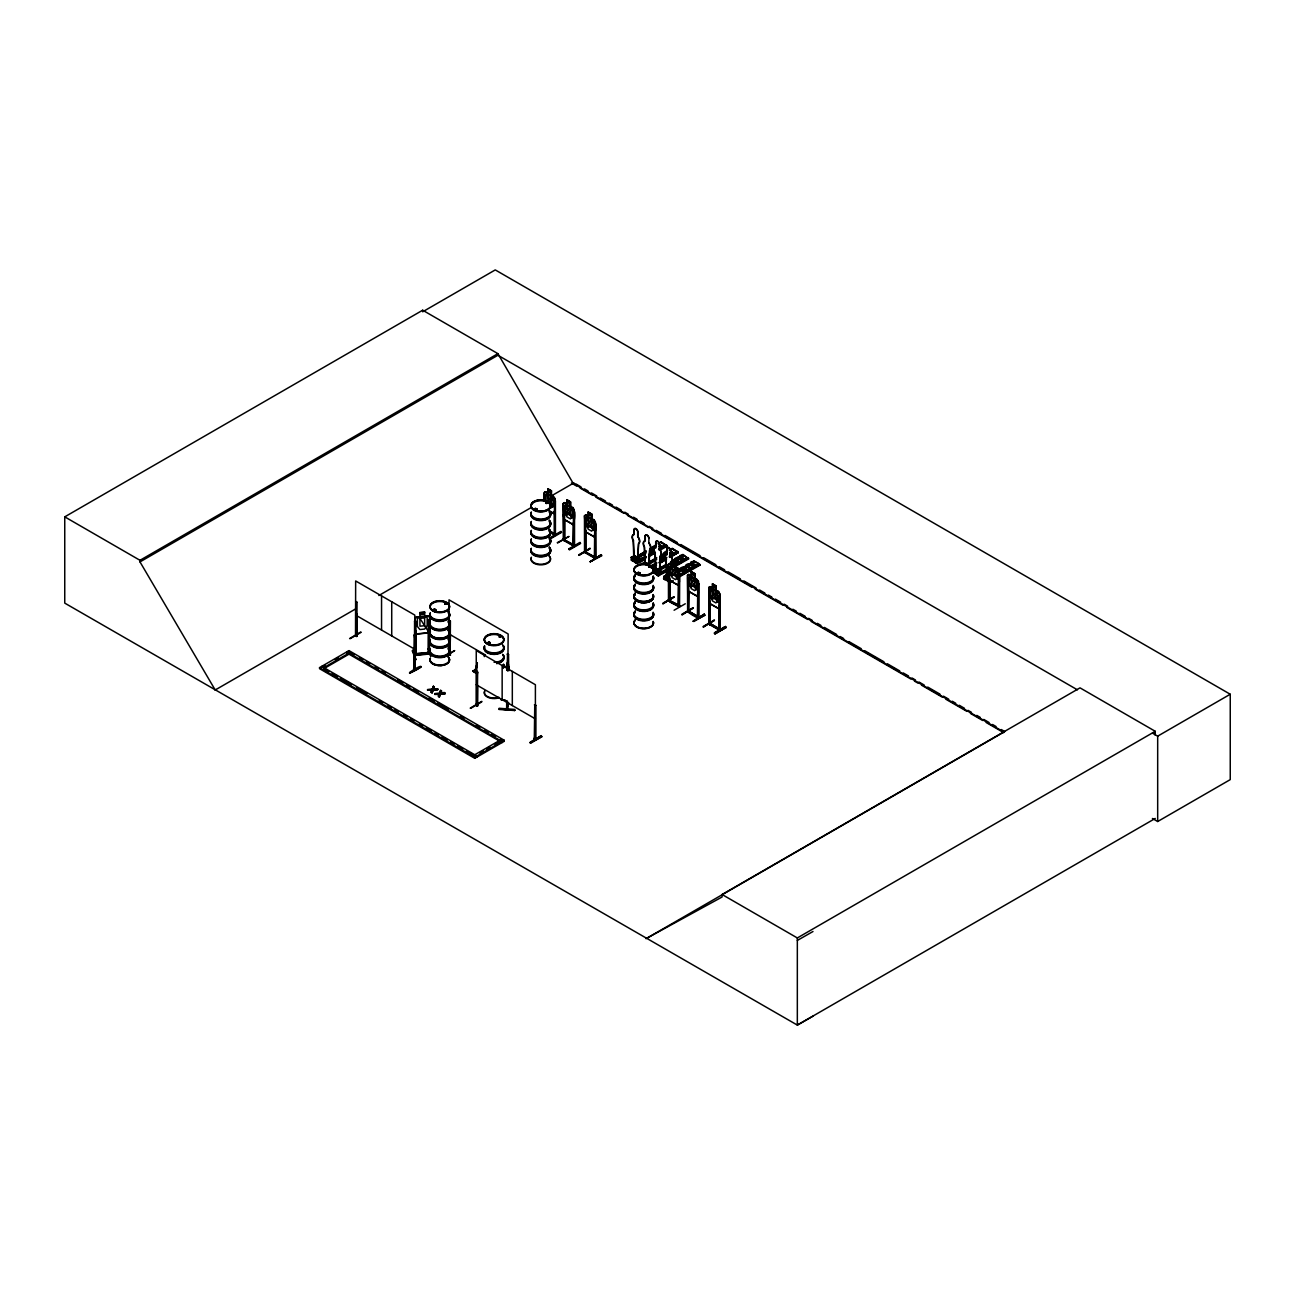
<?xml version="1.0" encoding="UTF-8"?>
<svg xmlns="http://www.w3.org/2000/svg" width="1295" height="1295" viewBox="0 0 1295 1295"><rect width="100%" height="100%" fill="white"/><g stroke="black" fill="none" stroke-linecap="round" stroke-linejoin="round"><path stroke-width="1.5" d="M634.906 557.659L633.724 557.206L637.674 559.796L638.435 543.77A5.229 3.011 60 0 0 637.674 536.616L637.674 532.018A2.606 1.505 60 0 0 635.829 528.813A2.606 1.505 60 0 0 633.983 529.882L633.983 534.479A5.229 3.011 60 0 0 633.206 540.76L633.789 557.918L634.679 556.737L635.117 557.595M637.674 559.796L638.678 543.641A5.229 3.011 60 0 0 637.901 536.486L637.901 531.873A2.606 1.505 60 0 0 636.055 528.684A2.606 1.505 60 0 0 634.21 529.736L633.983 529.882M648.763 566.19L649.523 550.181A5.229 3.011 60 0 0 648.763 543.026L648.989 538.283A2.606 1.505 60 0 0 647.144 535.078A2.606 1.505 60 0 0 645.298 536.146L645.072 540.889A5.229 3.011 60 0 0 644.295 547.154L645.072 564.053L647.532 565.478M648.989 566.061L649.766 550.051A5.229 3.011 60 0 0 648.989 542.88L648.763 543.026M656.112 570.723L655.561 569.573L659.398 572.325L660.159 556.316A5.229 3.011 60 0 0 659.398 549.161L659.398 544.547A2.606 1.505 60 0 0 657.536 541.342A2.606 1.505 60 0 0 655.691 542.411L655.691 547.024A5.229 3.011 60 0 0 654.93 553.289L655.14 570.188L656.63 570.205L657.083 568.958L657.115 569.929M655.691 542.411L655.917 542.281A2.606 1.505 60 0 1 657.779 541.213A2.606 1.505 60 0 1 659.624 544.418L659.624 549.031A5.229 3.011 60 0 1 660.385 556.186L659.398 572.325M514.601 710.631L514.714 709.417L499.142 708.284L499.044 709.466L514.601 710.502M514.682 710.097L499.125 709.012L514.714 710.129M507.834 670.535L508.158 633.967L449.025 599.828L449.025 654.849L450.142 655.351L450.417 620.92M634.21 557.044L634.275 558.161L633.32 557.271M634.21 558.096L633.465 557.805M634.388 558.177L634.145 557.206M647.031 563.341C644.861 563.875 648.698 562.03 645.525 564.345M644.586 563.649L647.047 563.487M655.497 569.638L655.691 570.885L656.047 569.751M656.16 570.69L655.416 569.768L655.966 570.723M656.84 568.861L656.905 569.929L657.488 569.12M667.054 577.198L667.152 575.935M666.698 574.721L666.018 559.699A5.229 3.011 60 0 1 666.779 553.418L666.779 548.821A2.606 1.505 60 0 1 668.625 547.753A2.606 1.505 60 0 1 670.486 550.958L670.486 555.555A5.229 3.011 60 0 1 671.247 562.71L671.474 562.58A5.229 3.011 60 0 0 670.713 555.425L670.713 550.812A2.606 1.505 60 0 0 668.867 547.623A2.606 1.505 60 0 0 667.006 548.675L667.006 553.289A5.229 3.011 60 0 0 666.245 559.569L666.536 576.922L666.795 575.919L667.993 576.34M477.871 672.753L476.447 672.607L477.24 665.161M634.599 558.048L635.149 557.53M635.91 557.222L635.068 556.348L635.635 557.384M645.622 564.523L644.861 564.037M667.022 577.036L666.229 576.243L667.411 576.987M666.617 576.21L667.718 576.599L667.378 575.789M357.048 613.668L357.161 636.266L355.656 635.894L356.789 636.492L357.048 602.045L355.656 601.706L356.675 602.272M414.06 669.126L415.193 669.774L415.193 635.618L414.173 635.052L413.801 669.547C416.44 670.826 412.328 666.585 415.128 668.43M449.996 654.121L449.397 653.247M449.851 654.007L449.996 655.367L450.417 634.469M476.252 704.237L477.386 704.868M477.758 705.888C475.54 701.097 478.956 707.912 476.139 705.403M535.369 739.688L535.402 684.731L476.252 650.576L476.252 705.516L477.24 706.131L477.645 671.684L476.641 671.101L476.641 705.257L477.645 705.824L477.645 685.233M534.382 737.842L535.903 738.215L534.657 737.519M534.657 738.749L535.79 739.396L535.79 705.257L534.77 704.674L534.301 739.105L535.515 739.688L535.515 738.441M555.425 533.815C552.188 533.605 556.478 535.92 555.15 534.139M555.425 535.094L555.425 500.955L554.422 500.372L554.6 534.56L549.129 531.468M573.41 544.596L564.393 539.837L573.021 544.823C576.485 545.567 571.063 542.832 574.252 546.409L574.138 509.696L570.496 506.199C571.241 496.956 569.023 506.782 572.196 508.708L572.196 516.559L570.383 518.874L566.983 516.899L565.154 512.496L565.154 504.645L566.983 504.305L566.983 499.821L570.496 501.991M574.527 546.134L574.527 511.978L573.523 511.395L573.135 545.907L574.527 546.134L563.552 539.788M585.356 552.9L584.806 550.812L586.036 551.524M585.923 551.46C585.923 554.988 583.64 549.08 585.308 551.686M595.004 557.821L595.506 558.695L595.392 521.966L591.75 518.469L591.88 514.196L588.238 512.092L591.88 514.196M594.664 556.866L585.648 552.107L595.166 557.384M668.463 599.617L669.434 601.463M669.855 599.925L668.835 599.261M669.855 601.042L669.855 579.075M678.386 605.364C684.246 607.242 670.227 603.907 668.835 600.508M673.368 561.884C685.33 570.108 667.33 553.175 672.17 565.041L670.357 565.381L670.357 573.232L672.17 577.635L675.569 579.593L677.382 577.295L677.382 569.444C674.064 568.311 676.476 556.073 675.569 567L679.211 570.496L679.454 607.145L678.224 606.562L678.709 584.191M679.713 605.623L678.208 605.202M694.913 573.685L691.158 571.645L694.913 573.685L694.913 577.878L698.555 581.471L698.539 618.184C697.309 618.33 683.015 609.816 689.069 611.013M688.956 610.949C689.361 615.012 686.026 608.294 688.681 611.24M698.75 617.796L698.814 583.737L697.811 583.171L697.422 617.666L698.539 618.184L697.309 616.226L698.248 616.825M710.21 623.219C707.119 621.616 711.813 624.643 710.324 624.53M710.21 624.433L710.21 602.369M720.004 628.82C716.977 627.347 720.991 632.51 718.676 628.561M718.741 629.904L719.065 595.441L720.069 596.008L720.004 630.066M476.366 668.091L477.369 662.862M476.447 672.607L475.346 672.073L477.256 663.218M507.672 664.06L507.284 665.824L507.656 662.668M506.944 668.819L507.122 669.823L507.786 667.071L507.769 671.004M505.066 700.287L501.278 699.446M509.194 666.536L509.194 670.551M506.685 701.404L506.653 709.53L508.061 702.408M506.685 709.433L508.061 703.298M508.595 702.44L506.539 708.09M507.219 701.437L507.203 709.579L508.595 703.331M507.316 709.385L507.462 708.77M433.064 610.107L434.116 609.217L433.275 610.544L435.589 610.544M433.679 609.54L434.116 610.592M435.492 610.269L435.67 610.722M435.654 609.686L434.052 610.22M444.93 604.134L446.079 603.972M445.529 603.195L445.658 603.389M445.237 603.956L445.949 603.454L444.978 603.972M445.949 604.215L445.529 603.033M488.409 642.644L488.879 642.142M490.19 642.66L488.134 642.53L488.636 643.631M500.113 636.946C498.041 635.651 500.857 637.901 499.579 636.072M534.074 509.34L535.596 508.385L537.069 509.113M534.689 508.773L535.596 510.02M536.502 509.502L535.871 508.611M535.353 508.401C531.776 509.388 537.409 511.59 536.956 508.984M546.781 503.124L546.199 502.347L546.101 503.447M546.118 502.411L546.765 503.496L546.539 502.428M546.539 503.334L546.992 502.476M638.079 573.798L637.48 572.681M638.305 572.358L637.739 573.588M639.617 572.892L638.014 573.701M649.005 566.854L649.847 566.401M649.362 566.255L650.09 567.34M507.931 661.486L506.831 670.405L508.255 663.623M507.122 669.823L507.769 667.087M645.282 563.422L647.759 565.348M645.768 563.147L645.703 564.264L645.428 563.39M656.047 569.67L655.756 570.561M656.403 569.282L655.901 570.383M667.492 575.676L666.585 576.388M474.844 671.279L477.224 662.959L475.346 672.073M666.067 576.324L666.698 575.951M637.901 559.65L634.048 557.562L635.91 556.963M635.796 557.303L635.149 556.397L635.877 556.834M645.8 564.07L644.78 563.633M645.298 536.146L645.298 540.76A5.229 3.011 60 0 0 644.538 547.024L645.056 563.633M656.144 570.48L656.792 568.894M666.779 576.097L666.65 576.89M667.896 575.595L668.657 576.275M568.521 510.052C568.78 507.268 575.207 506.96 569.59 511.833L572.001 518.194L568.861 512.302C567.356 518.049 563.179 513.435 568.084 510.942L565.802 504.823L568.683 510.149M589.743 522.419C590.471 518.874 596.218 519.878 590.844 524.103L593.256 530.481L590.115 524.572C588.61 530.319 584.433 525.705 589.338 523.212L587.056 517.093L589.678 522.387M692.89 581.584C692.42 579.302 699.834 578.039 693.877 583.592L696.289 589.97L693.149 584.061C691.643 589.808 687.483 585.194 692.372 582.701L690.106 576.583L692.938 581.552M553.71 513.306L554.924 509.939M550.375 511.525L553.791 513.484L555.037 509.874M567.097 500.032L567.097 504.224L564.507 502.589L563.228 503.496L564.345 519.586L572.892 524.524L574.138 520.898M572.892 524.524C575.142 519.538 575.466 511.962 572.973 507.478M594.049 536.599C595.538 531.517 597.189 523.925 594.114 519.829M588.351 512.302L588.351 516.511L585.761 514.86L584.482 515.766L585.599 531.856L594.146 536.794L595.392 533.168M673.092 565.251L669.693 563.325L668.414 564.231C668.787 572.519 666.844 574.462 669.531 580.322L678.078 585.243L679.325 581.633M678.078 585.243L679.454 581.73L679.211 570.496M697.098 596.088L698.313 592.721L698.313 581.52L697.098 579.415L688.73 574.591M691.4 571.791L691.4 576L688.794 574.349L687.515 575.255L688.632 591.346L697.179 596.283L698.426 592.819M709.789 624.773L708.818 624.239L708.77 587.525L710.097 586.797L718.515 591.507L719.81 593.741L719.81 605.024L718.434 608.553L709.887 603.616L708.883 598.711M719.81 605.024L718.563 608.472L709.887 603.616M667.33 576.421L668.269 575.255M424.809 616.323L428.062 615.886L429.843 617.181L429.875 628.561L428.014 632.786L416.342 633.886L414.821 629.985M414.675 630.131L416.245 634.161L428.143 632.947L429.875 628.561M432.109 692.922L433.242 689.442L437.969 689.539L433.242 690.154L432.109 692.922L431.219 692.404L433.42 686.204L434.311 687.418L433.404 689.555L437.969 689.539M434.699 693.699L439.329 693.667L438.422 695.852L439.313 697.082L441.498 690.866L440.608 690.348L439.491 693.796L434.699 693.699L439.491 693.084M439.313 697.082L441.498 690.866M431.219 692.404L433.42 686.204M439.491 693.796L440.608 690.348M433.242 690.154L434.311 686.706M438.422 696.564L439.329 693.667M557.238 542.686L568.796 536.535M557.708 542.929L568.829 536.486M578.995 554.681L590.148 548.254L579.059 555.377M578.962 555.199L590.051 548.805M662.91 603.664L673.999 597.27M682.028 614.17L693.197 607.743L682.109 614.866M681.996 614.688L693.1 608.294M714.354 620.564L703.282 626.909M703.282 626.44L714.452 620.03L703.363 627.136M350.152 638.678L361.143 632.284M454.529 650.624L448.151 654.817M470.198 708.138L481.789 701.34M470.749 708.3L481.74 701.906M415.776 659.819L412.895 650.203L415.776 659.106L414.934 659.9L412.83 650.737M415.646 659.705L412.716 650.851M355.526 635.829L355.656 580.953L414.805 615.093L414.772 670.065M413.704 669.483L413.688 668.107M448.912 654.655L450.417 655.027M450.53 655.14L449.64 653.247M477.79 704.593L476.139 704.156L477.272 704.804M534.285 738.976L535.013 737.583L534.301 739.105M564.669 520.347L564.782 540.501C561.82 541.213 563.73 537.263 564.604 539.092M584.417 552.285L595.392 558.614L595.004 556.575L594.955 557.854L584.919 552.123L584.919 532.051M594.389 558.177L594.777 523.682L595.781 524.248L595.894 558.469L595.781 557.109M687.451 611.774L688.406 612.389M697.422 617.666L697.309 616.226M428.014 652.858L414.335 653.91L415.808 654.169M429.73 653.57L414.594 655.076M428.014 652.502C431.704 650.624 426.897 656.29 428.014 652.502L415.679 653.716M434.311 609.378L434.343 610.204M435.395 610.398L435.395 609.411M435.946 610.172L435.055 610.592M445.059 603.243L444.784 604.037M446.273 604.037L445.82 603.146M536.519 508.886L534.932 509.307M536.956 509.404L535.839 509.874M546.943 503.027L546.296 503.124M488.069 642.401L488.069 643.388M499.481 636.832L500.291 636.234L500.42 637.14M637.318 572.762L638.16 574.154L639.908 572.957M638.305 573.41L637.739 572.617L639.487 572.892M638.273 573.475L640.005 573.086M639.358 573.588L638.16 572.455M639.908 573.377L639.018 573.798M649.847 566.627L649.054 566.562M551.281 507.834L553.094 505.536L553.094 497.685L551.281 495.24L551.281 491.032M414.691 618.88L416.262 617.1L419.742 616.841M416.375 617.327L414.853 618.897L414.853 630.082M415.857 630.94L416.019 655.027M534.932 508.53L535.321 509.793M536.519 509.502L535.596 509.89M433.841 609.524L433.841 610.398M435.347 610.398L434.116 609.654M489.542 643.065L487.665 643.372L488.636 642.158M500.501 636.865L499.077 637.027L500.064 636.395M650.236 566.741L656.662 562.823M545.454 491.728L544.24 492.586L544.369 499.983M563.341 503.609L564.555 502.768M584.595 515.896L585.809 515.038M687.629 575.368L688.843 574.527M708.77 587.525L710.048 586.619L712.655 588.27M475.103 670.47L476.026 669.823M631.102 557.4L634.566 555.895L631.102 557.4L632.446 560.962M661.745 543.188L662.538 543.69M645.622 556.704C628.933 561.706 635.651 567.469 645.412 558.76M636.201 563.082L646.237 557.352M659.446 544.855L663.607 547.251L658.054 543.609L661.097 541.86L666.731 545.762L659.705 549.695M672.251 548.983L669.143 550.019M672.186 548.254L677.738 551.897L672.186 548.708L673.708 550.067M677.317 552.139L678.191 552.641L669.823 557.465L678.175 552.657M679.778 556.154C695.836 564.879 671.927 555.005 682.53 555.199M672.17 562.418L683.598 555.83M667.346 569.233C651.385 576.518 655.885 577.667 667.718 569.703M686.868 557.659L688.082 558.388M666.747 570.82L657.941 575.66L658.362 573.135L661.405 571.386L661.405 573.604M687.953 558.274L682.821 554.389M663.574 578.946L663.898 576.34L667.378 574.834L663.898 576.34M693.472 561.496C683.242 561.69 706.908 571.144 690.866 562.548M694.557 562.127L695.431 562.613M669.013 582.022L669.887 582.507M699.478 564.426L699.883 565.187L699.478 564.426L679.017 576.243M355.931 634.307L357.193 636.217L355.656 635.845M349.601 638.532L360.674 632.041M415.193 635.618L413.801 635.278M449.397 620.354L450.029 621.147M413.688 669.353L414.06 667.88M409.608 673.173L409.608 672.461C423.384 662.651 426.039 666.035 409.608 673.173L421.231 667.006M448.232 654.299L454.61 650.608M476.641 671.101L477.272 671.895M507.154 669.628L507.543 653.91L508.547 654.493L508.66 670.519M508.547 654.493L507.154 654.137M535.79 705.257L534.398 704.901M541.844 736.709L541.213 735.641L530.205 742.796L541.844 736.677L530.821 743.12M541.294 735.754L530.222 742.1M530.205 742.796L541.294 736.224L530.351 742.796M813.001 1016.17L797.332 1025.09L64.75 603.114L64.75 516.851L422.672 310.217L497.911 353.648L573.151 483.343L1003.949 732.047L646.011 938.697M64.75 516.851L139.989 560.298L497.911 353.648M216.071 689.507L215.213 689.992L139.989 561.9L497.911 355.251L1077.424 689.83M547.882 492.99L547.882 488.798L551.524 490.902L551.395 495.159L555.166 498.672L555.037 510.036M544.564 494.69L545.567 495.257M551.524 490.902L547.769 488.862M215.213 689.992L356.093 608.65M378.852 595.522L531.144 507.591M550.391 496.471L573.993 482.857M555.425 500.955L554.033 500.598M563.228 503.496L563.276 540.209L574.138 546.344M563.179 538.898L564.393 540.727L564.669 506.296M553.791 513.484L550.359 511.363M563.228 514.762L564.345 519.586M574.527 511.978L573.135 511.622M319.541 667.621L348.986 650.624L504.224 740.254L504.224 741.323L474.779 758.32L319.541 668.689L319.541 667.621L474.779 757.251L504.224 740.254M325.045 665.5L321.694 667.443L321.694 666.375L476.932 756.005L476.932 757.073L466.475 751.035M335.097 659.705L338.448 657.763M502.072 742.569L502.072 741.501L346.833 651.854L346.833 652.923L348.986 650.624M584.482 515.766L584.531 552.479M549.808 537.765L560.945 531.419L561.512 532.407L550.424 538.833L549.873 537.878M584.919 517.984L585.923 518.567M549.808 538.477L560.994 532.018M595.781 524.248L594.389 523.892M585.599 531.856L594.146 536.794M573.523 523.455L573.199 545.875M568.894 548.789L580.014 542.411L580.597 543.463L569.509 549.857L568.974 548.902M633.983 534.479L634.21 529.736M601.317 554.762L590.148 561.771L601.851 555.701L601.236 554.665L590.261 561.722L601.301 554.713M590.229 561.641L601.349 555.312M633.206 540.76L633.449 540.63A5.229 3.011 60 0 1 634.21 534.349M648.989 538.283L648.763 538.412A2.606 1.505 60 0 0 646.917 535.207A2.606 1.505 60 0 0 645.072 536.276M635.57 556.462L635.359 557.465L635.505 556.3M652.971 546.992L656.015 544.79M634.437 556.882L635.716 556.931M639.681 561.059L639.261 558.598L636.201 560.346L636.201 562.127L631.523 559.424C637.172 549.29 634.372 569.298 634.712 557.53L633.028 556.559L633.028 560.298L634.987 561.107M637.318 556.041L646.092 550.974M650.657 548.335L656.096 545.195M637.804 556.073L646.14 551.249M651.142 548.368L654.493 546.441M634.712 558.42L631.491 560.411M638.047 556.494L646.383 551.67M638.16 556.559L644.861 552.69M645.493 552.56L637.108 557.595L645.558 552.835M650.074 549.922L655.448 546.992M650.559 549.954L653.894 548.028M655.691 547.024L655.917 542.281M637.464 558.08L645.8 553.256L637.561 558.145M636.201 560.346L639.681 558.841M635.117 562.451L645.574 556.413M648.908 554.487L653.91 551.605M660.579 547.753L663.914 545.826M648.844 554.713L653.959 551.88M658.977 548.999L663.979 546.101M637.528 561.933L646.011 557.174M649.2 555.199L654.347 552.35M658.524 549.744L666.65 545.049M649.556 555.377L654.995 552.22M659.56 549.598L666.666 545.486L667.103 546.231L660.304 550.035M636.347 563.196L646.351 557.417M649.685 555.474L655.043 552.512M648.617 556.785L655.432 552.981M654.93 553.289L655.157 553.159A5.229 3.011 60 0 1 655.917 546.895M666.828 554.988C657.504 552.496 676.767 547.17 660.466 555.668M648.406 562.451L656.743 557.627M648.892 562.467L655.561 558.614M660.563 555.733L665.581 552.835M647.468 563.859L655.95 559.084M660.822 556.154L664.286 554.276M647.808 564.037L656.581 558.954M661.162 556.332L666.601 553.175M648.293 564.053L656.646 559.246M661.648 556.348L667.006 553.289M648.552 564.474L655.351 560.67M663.558 555.814L667.038 553.92M664.999 557.999L659.56 561.156L665.047 558.291M669.58 555.377L675.003 552.22M656.711 563.098L649.491 566.401M669.952 555.328L675.067 552.512M651.952 566.417L655.286 564.49M660.304 561.593L663.639 559.667M659.689 557.077L663.849 559.472L666.893 557.708L661.34 554.503L664.125 556.559M669.612 556.154L677.738 551.46M652.065 566.482L656.063 564.41M666.083 558.631L658.977 562.742L666.132 558.906M669.418 556.704L677.754 551.88M652.324 566.643L656.128 564.685M669.353 556.915L678.111 552.641M475.864 669.224L472.707 671.15L477.434 673.983L472.707 671.037M651.369 568.003L656.371 565.106M659.705 563.179L666.375 559.327M651.466 568.068L656.5 565.154M659.819 563.244L666.52 559.375M652.809 569.946L655.853 568.181M656.338 569.476L656.694 573.653C653.522 573.976 653.765 566.368 656.873 570.059M653.247 570.188L656.29 568.424M661.405 571.386L660.968 572.908L655.917 570.01L655.464 570.739M674.695 559.084C691.061 566.465 666.682 559.893 677.738 557.319L683.274 560.978L677.738 557.319M656.694 569.913L653.247 571.969L657.925 574.672L657.925 572.892L660.968 571.127M657.051 569.719L666.132 564.474M670.713 561.836L682.821 554.843L688.827 558.776L675.342 566.433M657.747 569.509L666.197 564.75M671.085 561.803L682.773 555.053M654.752 571.921L666.569 565.219M673.109 561.318L683.258 555.587L682.821 554.843M658.443 570.172L667.216 565.089M668.414 564.231L668.479 600.945L679.325 607.08L679.713 572.714L678.337 572.358L678.386 606.61M672.218 562.208L683.906 555.458M658.572 570.269L667.265 565.381M659.171 570.609L667.653 565.85M672.526 562.904L682.675 557.174M656.694 573.653L656.435 570.075L654.736 569.088M669.094 600.589L668.479 566.676L669.855 567.032M656.84 574.996L667.281 568.958M675.197 564.393L685.638 558.355M675.682 564.426L685.686 558.647M680.231 562.289L683.274 560.525M685.314 559.359L688.357 557.595M675.925 564.847L686.075 559.116M657.925 575.611L668.366 569.573M674.598 565.98L688.39 558.015M675.1 566.012L688.39 558.242M658.41 575.644L667.135 571.289M669.628 563.568L678.175 568.214M665.824 575.498L667.783 576.324L667.783 580.047L667.524 576.469L665.824 575.498L665.824 579.237L667.783 580.047M680.021 568.813C696.386 576.178 672.008 569.606 683.064 567.048L688.616 570.69L684.456 568.295M685.783 565.494C702.149 572.859 677.771 566.287 688.827 563.73L694.379 567.372L688.827 563.73M677.22 570.868L693.91 561.237M678.596 570.269L693.958 561.528M679.325 570.512L678.046 568.278M684.197 567.728L694.217 561.949M684.974 567.647L693.311 562.823M679.924 570.755L693.375 563.115M678.337 572.358L693.764 563.568M669.661 580.241L678.208 585.178M679.616 574.656L696.726 564.766M678.434 575.644L696.775 565.041M685.557 572.001L688.616 570.253M691.32 568.683L694.379 566.935M696.402 565.753L699.446 563.989L695.302 562.046M678.677 576.065L695.496 566.482M679.503 576.259L699.527 564.701M669.855 582.523L673.222 580.581M679.762 576.68L699.915 565.17M687.515 575.255L687.629 611.936M698.911 617.828L687.953 611.612L687.564 577.699L688.956 578.056M663.008 603.842L674.096 596.72L663.008 603.13M698.814 583.737L697.422 583.381M670.001 601.188L669.466 567.242M688.632 591.346L697.309 596.202M712.525 588.059L712.525 583.851L716.167 585.955L716.038 590.229L718.466 591.621M678.888 605.073L669.596 600.572L678.596 605.332M709.207 589.743L709.935 624.757M674.096 610.236L685.282 603.778M716.038 586.02L712.412 583.916M720.069 596.008L718.676 595.651M697.309 617.472L697.697 615.999M704.901 615.19L704.302 614.17L693.197 621.26L704.901 615.19L693.796 621.535M704.351 614.251L693.343 621.26M704.351 614.736L693.262 621.131L704.286 614.154M479.814 752.929L483.164 750.987M486.515 749.06L489.866 747.118M494.9 744.22L499.919 741.323L499.919 740.254L474.779 754.758L474.779 755.827M709.207 603.81L708.689 624.093L719.68 630.374L719.68 593.725L718.401 591.588M714.516 633.401L725.605 626.472L714.452 632.834L715.067 633.886L726.106 627.379L715.067 633.87M714.516 632.883L725.621 626.521M714.452 633.53L726.155 627.46M646.852 938.211L722.092 896.998L722.092 894.505L1080.014 687.855L1155.253 731.303L1155.253 735.252M722.092 894.505L797.332 937.952L1155.253 731.303M1152.437 733.132L1157.681 736.159L1230.25 694.249L1230.25 779.622L1157.681 821.516L1152.42 818.489M1155.253 818.44L797.332 1025.09L797.332 937.952M797.332 940.429L813.001 931.51M546.959 503.447L546.539 502.525M650.041 567.161L648.811 567.08M489.348 643.146L488.603 643.55M656.257 570.269L655.157 553.159M536.13 509.453L535.062 509.453M489.413 643.21L488.344 643.21M489.122 643.631L490.109 642.547M429.762 653.943L414.465 655.561L414.465 647.16M506.879 707.297L506.879 707.653M563.552 538.542L563.843 539.885L563.276 505.94L564.28 506.507M709.385 623.931L709.093 622.571M718.952 628.269L718.952 629.516M433.404 688.843L437.969 688.827M427.496 689.555L432.287 688.924M427.496 690.251L432.141 690.235M440.591 693.003L444.315 692.501L445.172 693.699L440.446 694.298M445.172 693.699L440.591 693.715L445.172 692.987M434.699 694.411L439.329 694.379M414.465 621.05L415.954 621.212L415.954 655.351M428.176 619.577L429.568 619.431M412.895 650.203L412.085 650.996M430.636 656.387L428.467 648.601M428.564 649.151L428.354 649.264M419.709 612.535L424.809 612.114L424.647 616.469L427.172 617.618L427.172 625.453L424.647 629.079L419.92 629.564L417.378 626.456L417.378 618.621L419.92 616.954L419.742 612.632M419.92 612.762L424.647 612.276M416.294 617.197L428.095 615.983M434.311 609.087L435.67 609.492M488.603 642.093L489.688 642.401M477.386 706.115L477.094 704.771M709.207 623.882L720.069 630.163M719.065 629.58L719.065 607.484M429.373 653.506L429.39 652.308M507.268 668.398L507.316 664.189M505.082 700.061L501.165 699.996M507.462 708.705L506.863 700.595M661.47 543.058L661.097 541.86M677.414 552.253L676.67 551.265M631.134 559.926L637.075 563.568M658.702 576.113L652.809 572.163M664.902 579.415L664.659 579.561M668.074 581.504L669.143 582.135M535.353 509.874L534.236 509.404M639.309 572.552L638.791 572.358A9.777 5.649 0 0 0 636.816 573.41M638.305 573.847L637.14 573.167M434.343 610.641L433.372 610.366M356.643 635.246L356.643 636.492M356.125 635.618L356.044 601.479M414.351 669.224L414.173 648.601M555.005 534.155L553.92 533.427L555.005 535.402L555.037 498.672M679.292 607.161L679.163 605.801M535.013 738.83L534.77 718.223M649.718 566.611L649.119 567.113M1230.25 694.249L495.257 269.91L422.672 311.804L422.672 310.217M575.741 483.861L581.002 486.904M584.498 488.911L587.995 490.934M591.507 492.958L596.752 496.001M600.265 498.025L605.51 501.052M609.006 503.075L612.519 505.099M616.015 507.122L621.276 510.149M624.773 512.172L628.269 514.196M633.53 517.223L637.027 519.246M640.539 521.27L644.036 523.293M649.297 526.32L652.793 528.344M656.29 530.367L661.551 533.41M665.047 535.434L677.317 542.508M680.814 544.531L700.077 555.652M703.573 557.676L715.844 564.75M719.34 566.773L724.585 569.8M728.098 571.823L740.351 578.897M743.848 580.921L756.118 587.995M759.615 590.018L764.876 593.061M768.372 595.085L771.869 597.092M775.381 599.116L780.626 602.159M784.139 604.182L787.635 606.206M792.896 609.233L796.393 611.256M799.889 613.28L805.15 616.307M808.647 618.33L812.159 620.354M817.404 623.381L820.9 625.404M824.413 627.428L836.667 634.501M840.164 636.525L843.676 638.548M848.921 641.592L861.191 648.665M864.688 650.689L883.951 661.81M887.447 663.833L899.717 670.907M903.214 672.931L908.475 675.958M911.971 677.981L915.468 680.004M918.981 682.028L924.225 685.055M927.738 687.078L939.992 694.152M943.488 696.176L948.749 699.219M952.246 701.242L955.742 703.266M959.255 705.273L964.5 708.316M968.012 710.34L971.509 712.363M976.77 715.39L980.266 717.414M983.763 719.437L989.024 722.464M992.52 724.488L996.033 726.511M1001.278 729.538L1004.79 731.562M571.419 483.051L576.663 486.078M580.16 488.102L592.414 495.176M595.91 497.199L623.915 513.354M627.411 515.378L648.423 527.502M651.919 529.525L751.667 587.121M755.163 589.144L783.167 605.299M786.664 607.323L807.675 619.447M811.172 621.471L910.919 679.066M914.416 681.089L917.928 683.096M921.425 685.12L942.42 697.244M945.917 699.268L966.928 711.392M970.424 713.415L982.678 720.489M986.175 722.513L1003.674 732.614M693.91 560.8L699.446 563.989M666.65 545.503L661.097 542.297L662.231 543.204M670.535 550.812L674.695 553.661L670.535 551.265M658.799 546.393L661.567 548.433M669.887 552.787L672.655 554.843L669.887 553.24M652.971 546.555L655.739 548.141M664.06 552.949L666.828 554.551M566.983 499.821L570.626 501.926M672.17 560.557L675.812 562.661M650.252 548.109L654.412 550.504M650.252 548.546L654.412 550.958M649.977 551.46L652.761 553.515L649.977 551.913M670.308 563.212L673.092 564.798M548.012 493.201C542.524 488.005 544.175 497.717 544.175 500.938M659.689 557.514L663.849 559.472M545.341 491.809L553.71 496.632L554.924 498.737M564.442 502.832L572.795 507.656M585.696 515.102L594.049 519.926M634.987 557.384L633.287 556.397L633.287 560.136M644.376 562.807L646.205 563.26M644.117 562.953L645.719 563.341M564.442 519.489L573.005 524.443M669.013 581.066L664.335 578.363L664.335 576.583M669.45 581.763L664.173 579.286M549.129 530.578L554.309 533.572L550.472 531.792M550.472 532.682L555.037 535.321M449.025 633.967L485.544 655.06M502.946 665.096L508.158 668.107M355.656 615.093L414.805 649.248M476.252 684.731L535.402 718.871M433.42 686.917L434.311 687.418M440.608 691.061L441.498 691.579M431.219 691.692L432.109 692.21M438.422 695.852L439.313 696.37M350.718 652.696L354.215 654.703M359.443 657.731L362.94 659.738M366.42 661.761L369.917 663.768M375.145 666.795L378.642 668.803M382.122 670.826L385.619 672.833M397.824 679.875L403.053 682.902M406.549 684.925L410.029 686.933M413.526 688.94L418.754 691.967M429.228 698.005L434.456 701.032M437.953 703.039L448.41 709.093M460.615 716.135L464.112 718.158M476.317 725.2L479.814 727.223M485.042 730.234L488.539 732.258M492.019 734.265L495.516 736.288M500.744 739.299L504.224 741.323M346.833 652.923L500.339 741.549M325.174 669.45L328.671 671.474M332.151 673.481L337.396 676.508M340.876 678.515L351.35 684.569M356.578 687.58L367.052 693.618M379.257 700.676L382.737 702.683M387.982 705.71L391.462 707.717M394.959 709.741L398.439 711.748M403.668 714.775L407.164 716.783M410.661 718.806L414.141 720.813M419.37 723.84L422.866 725.847M426.346 727.871L431.591 730.882M435.071 732.905L438.568 734.912M442.048 736.936L447.293 739.947M450.773 741.97L454.27 743.977M457.75 746.001L462.979 749.012M427.997 616.031L429.875 617.278L429.535 653.991L429.73 652.324M546.83 502.379L547.089 503.205L548.983 499.902L546.7 493.8L549.695 499.368C551.039 493.816 555.361 498.559 550.488 500.809L552.9 507.171L549.76 501.278M487.567 643.534L490.352 642.87M585.923 552.577L585.923 530.61M574.527 545.988L574.656 544.904M355.72 634.712L357.193 634.971L356.999 636.104M665.646 545.146L666.035 545.616M653.926 573.086L654.299 573.555M569.007 549.452L580.063 542.977M634.226 557.481L633.449 540.63M418.981 616.922L428.58 631.863M428.354 648.552L430.846 656.274M710.097 603.454L709.012 587.574M668.657 575.466L669.758 580.16M1157.681 736.159L1157.681 821.516M715.925 586.101L715.925 590.293L717.738 592.738L717.738 600.589L715.925 602.903L712.525 600.929L710.712 596.526L710.712 588.691L712.525 588.335L712.525 583.851M709.66 623.413L709.595 624.692M697.811 595.214L697.811 617.31M694.784 573.75L694.67 578.023L696.483 580.468L696.483 588.318L694.67 590.633L691.271 588.658L689.458 584.255L689.458 576.404L691.271 576.065L691.271 571.581M688.956 592.106L688.568 612.422L688.568 578.266M678.596 604.975L678.596 606.222M672.299 560.767L672.299 564.96M666.099 575.336L666.099 579.075M655.011 568.942L655.011 572.681M639.261 558.598L639.261 560.363M636.638 560.606L636.638 562.823M631.523 557.643L631.523 559.424M594.777 535.725L594.777 557.821M591.75 514.261L591.637 518.534L593.45 520.978L593.45 528.829L591.637 531.144L588.238 529.169L586.408 524.766L586.408 516.932L588.238 516.576L588.238 512.092M585.534 518.777L585.534 552.933M573.41 544.24L573.41 545.486M554.422 512.432L554.422 534.527M547.882 488.798L547.882 493.282L546.069 493.622L546.069 501.473M545.179 495.483L545.179 501.505M512.318 671.393L512.318 705.548M508.449 664.141L508.466 669.742M507.543 665.533L507.543 669.402M507.397 702.635L507.397 709.401M502.152 665.533L502.152 699.672M474.779 757.251L474.779 758.32M428.273 619.884L428.111 654.056M414.562 621.357L414.562 637.415M391.721 601.77L391.721 635.926M381.556 595.91L381.556 630.05M139.989 560.298L139.989 561.9M503.512 645.736A9.777 5.649 0 0 1 494.059 652.858A9.777 5.649 0 0 1 484.621 645.736M487.147 643.21A9.777 5.649 0 0 1 489.17 642.32M503.496 647.322A9.761 5.633 0 0 1 494.059 654.412A9.761 5.633 0 0 1 484.638 647.322M503.512 655.157A9.777 5.649 0 0 1 494.059 662.279M484.281 656.63A9.777 5.649 0 0 1 484.621 655.157M502.654 645.379A9.923 5.73 0 0 1 495.354 653.91A9.923 5.73 0 0 1 484.492 646.755M502.654 644.894A9.923 5.73 0 0 1 495.354 653.425A9.923 5.73 0 0 1 484.492 646.27M503.512 656.743A9.777 5.649 0 0 1 496.6 663.655M502.654 654.801A9.923 5.73 0 0 1 496.632 663.186M502.654 654.315A9.923 5.73 0 0 1 496.632 662.7M503.48 664.092A9.745 5.617 0 0 1 503.48 667.006M498.931 697.277A9.745 5.617 0 0 1 488.134 696.856A9.745 5.617 0 0 1 484.654 690.947M498.931 697.827A9.745 5.617 0 0 1 488.134 697.422A9.745 5.617 0 0 1 484.654 691.498M503.528 665.031A9.793 5.666 0 0 1 503.528 667.961M503.464 665.5A9.729 5.617 0 0 1 503.787 666.957M449.187 631.102A9.745 5.617 0 0 1 439.766 638.176A9.745 5.617 0 0 1 430.361 631.102M448.248 612.972A9.777 5.649 0 0 1 441.045 621.39A9.777 5.649 0 0 1 430.328 614.332M448.248 611.386A9.777 5.649 0 0 1 441.045 619.803A9.777 5.649 0 0 1 430.328 612.745M448.232 622.393A9.761 5.633 0 0 1 441.045 630.794A9.761 5.633 0 0 1 430.345 623.753M448.361 621.794A9.923 5.73 0 0 1 441.061 630.341A9.923 5.73 0 0 1 430.199 623.186M448.361 621.309A9.923 5.73 0 0 1 441.061 629.856A9.923 5.73 0 0 1 430.199 622.701M448.232 620.807A9.761 5.633 0 0 1 441.045 629.224A9.761 5.633 0 0 1 430.345 622.167M448.361 612.373A9.923 5.73 0 0 1 441.061 620.92A9.923 5.73 0 0 1 430.199 613.765M448.361 611.887A9.923 5.73 0 0 1 441.061 620.434A9.923 5.73 0 0 1 430.199 613.28M448.264 629.953A9.793 5.666 0 0 1 441.045 638.386A9.793 5.666 0 0 1 430.312 631.312M448.216 630.357A9.745 5.617 0 0 1 441.045 638.743A9.745 5.617 0 0 1 430.361 631.717M449.203 632.51A9.761 5.633 0 0 1 439.766 639.601A9.761 5.633 0 0 1 430.345 632.51M448.199 656.614A9.729 5.617 0 0 1 441.045 664.982A9.729 5.617 0 0 1 430.377 657.973M448.264 630.649A9.793 5.666 0 0 1 441.045 639.099A9.793 5.666 0 0 1 430.312 632.025M448.232 639.827A9.761 5.633 0 0 1 441.045 648.228A9.761 5.633 0 0 1 430.345 641.187M448.248 638.241A9.777 5.649 0 0 1 441.045 646.658A9.777 5.649 0 0 1 430.328 639.601M448.232 649.248A9.761 5.633 0 0 1 441.045 657.65A9.761 5.633 0 0 1 430.345 650.608M448.361 648.649A9.923 5.73 0 0 1 441.061 657.196A9.923 5.73 0 0 1 430.199 650.041M448.361 648.164A9.923 5.73 0 0 1 441.061 656.711A9.923 5.73 0 0 1 430.199 649.556M448.232 647.662A9.761 5.633 0 0 1 441.045 656.079A9.761 5.633 0 0 1 430.345 649.022M448.361 639.228A9.923 5.73 0 0 1 441.061 647.775A9.923 5.73 0 0 1 430.199 640.62M448.361 638.743A9.923 5.73 0 0 1 441.061 647.29A9.923 5.73 0 0 1 430.199 640.135M672.348 563.989A1.748 1.004 0 0 1 671.716 563.633M672.769 562.159A1.748 1.004 0 0 1 674.727 562.629M672.348 563.633A1.748 1.004 0 0 1 671.716 563.276M672.769 561.803A1.748 1.004 0 0 1 674.97 562.775M653.311 586.376A9.923 5.73 0 0 1 642.433 593.547A9.923 5.73 0 0 1 635.133 585M653.182 586.959A9.777 5.649 0 0 1 642.449 594.016A9.777 5.649 0 0 1 635.262 585.583M653.489 595.765A9.761 5.633 0 0 1 641.203 601.22A9.761 5.633 0 0 1 635.278 592.948M653.198 594.518A9.793 5.666 0 0 1 642.449 601.592A9.793 5.666 0 0 1 635.246 593.142M653.166 594.891A9.761 5.633 0 0 1 642.449 601.948A9.761 5.633 0 0 1 635.278 593.531M636.8 573.814A9.793 5.666 0 0 0 653.198 571.273A9.793 5.666 0 0 0 641.187 564.345A9.793 5.666 0 0 0 636.8 573.814A9.923 5.73 0 0 1 638.775 573.005M653.311 576.955A9.923 5.73 0 0 1 642.433 584.126A9.923 5.73 0 0 1 635.133 575.579M636.719 574.397A9.923 5.73 0 0 1 638.775 573.491M653.182 585.372A9.777 5.649 0 0 1 642.449 592.43A9.777 5.649 0 0 1 635.262 584.013M653.182 577.521A9.777 5.649 0 0 1 642.449 584.595A9.777 5.649 0 0 1 635.262 576.162M653.311 585.89A9.923 5.73 0 0 1 642.433 593.061A9.923 5.73 0 0 1 635.133 584.514M653.311 576.469A9.923 5.73 0 0 1 642.433 583.64A9.923 5.73 0 0 1 635.133 575.093M653.182 575.951A9.777 5.649 0 0 1 642.449 583.009A9.777 5.649 0 0 1 635.262 574.591M653.311 613.231A9.923 5.73 0 0 1 642.433 620.402A9.923 5.73 0 0 1 635.133 611.855M653.182 613.798A9.777 5.649 0 0 1 642.449 620.872A9.777 5.649 0 0 1 635.262 612.438M653.489 622.62A9.761 5.633 0 0 1 641.203 628.075A9.761 5.633 0 0 1 635.278 619.803M653.198 621.39A9.793 5.666 0 0 1 642.449 628.463A9.793 5.666 0 0 1 635.246 620.014M653.166 621.681A9.761 5.633 0 0 1 642.449 628.739A9.761 5.633 0 0 1 635.278 620.321M653.198 595.214A9.793 5.666 0 0 1 642.449 602.288A9.793 5.666 0 0 1 635.246 593.855M653.311 603.81A9.923 5.73 0 0 1 642.433 610.981A9.923 5.73 0 0 1 635.133 602.434M653.166 612.227A9.761 5.633 0 0 1 642.449 619.269A9.761 5.633 0 0 1 635.278 610.868M653.182 604.376A9.777 5.649 0 0 1 642.449 611.45A9.777 5.649 0 0 1 635.262 603.017M653.311 612.745A9.923 5.73 0 0 1 642.433 619.916A9.923 5.73 0 0 1 635.133 611.37M653.311 603.324A9.923 5.73 0 0 1 642.433 610.495A9.923 5.73 0 0 1 635.133 601.948M653.182 602.806A9.777 5.649 0 0 1 642.449 609.864A9.777 5.649 0 0 1 635.262 601.447M549.209 528.975A9.745 5.617 0 0 1 542.055 537.36A9.745 5.617 0 0 1 531.371 530.335M549.242 512.205A9.761 5.633 0 0 1 542.055 520.606A9.761 5.633 0 0 1 531.355 513.565M549.242 510.618A9.761 5.633 0 0 1 542.055 519.036A9.761 5.633 0 0 1 531.355 511.978M549.242 521.626A9.761 5.633 0 0 1 542.055 530.027A9.761 5.633 0 0 1 531.355 522.986M549.371 521.027A9.923 5.73 0 0 1 542.071 529.574A9.923 5.73 0 0 1 531.193 522.419M549.371 520.541A9.923 5.73 0 0 1 542.071 529.088A9.923 5.73 0 0 1 531.193 521.934M549.242 520.04A9.761 5.633 0 0 1 542.055 528.457A9.761 5.633 0 0 1 531.355 521.399M549.371 511.606A9.923 5.73 0 0 1 542.071 520.153A9.923 5.73 0 0 1 531.193 512.998M549.371 511.12A9.923 5.73 0 0 1 542.071 519.667A9.923 5.73 0 0 1 531.193 512.512M549.258 529.525A9.777 5.649 0 0 1 542.055 537.959A9.777 5.649 0 0 1 531.322 530.901M550.197 531.759A9.745 5.617 0 0 1 540.776 538.849A9.745 5.617 0 0 1 531.371 531.759M549.193 555.846A9.729 5.617 0 0 1 542.055 564.215A9.729 5.617 0 0 1 531.387 557.206M531.306 531.241A9.793 5.666 0 0 0 542.055 538.315A9.793 5.666 0 0 0 549.274 529.865A9.793 5.666 0 0 1 542.055 538.348A9.793 5.666 0 0 1 531.306 531.274M549.258 539.06A9.777 5.649 0 0 1 542.055 547.477A9.777 5.649 0 0 1 531.322 540.42M549.242 537.474A9.761 5.633 0 0 1 542.055 545.891A9.761 5.633 0 0 1 531.355 538.833M549.258 548.481A9.777 5.649 0 0 1 542.055 556.899A9.777 5.649 0 0 1 531.322 549.841M549.371 547.882A9.923 5.73 0 0 1 542.071 556.429A9.923 5.73 0 0 1 531.193 549.274M549.371 547.397A9.923 5.73 0 0 1 542.071 555.943A9.923 5.73 0 0 1 531.193 548.789M549.242 546.895A9.761 5.633 0 0 1 542.055 555.312A9.761 5.633 0 0 1 531.355 548.254M549.371 538.461A9.923 5.73 0 0 1 542.071 547.008A9.923 5.73 0 0 1 531.193 539.853M549.371 537.975A9.923 5.73 0 0 1 542.071 546.522A9.923 5.73 0 0 1 531.193 539.367M549.258 556.381A9.777 5.649 0 0 1 542.055 564.814A9.777 5.649 0 0 1 531.322 557.756M507.818 661.227L507.171 664.222L507.964 661.259M677.22 578.8L674.047 573.038C672.607 578.768 668.333 574.171 673.27 571.662L671.004 565.559L673.999 571.127C675.326 565.575 679.665 570.318 674.776 572.568L677.22 578.8M717.576 602.094L714.403 596.347C713.108 602.207 708.575 597.384 713.626 594.972L711.36 588.853L714.338 594.437C715.682 588.869 720.004 593.612 715.131 595.862L717.576 602.094M348.986 653.101L323.847 667.621L323.847 668.689L348.986 654.169L348.986 653.101M645.234 562.046L642.191 563.794L645.234 562.046M689.069 611.37L697.697 616.355L689.069 611.37M710.324 623.64L718.952 628.625L710.324 623.64M423.805 613.053L420.762 613.377L420.762 614.769L423.805 614.461L423.805 613.053M424.647 617.877L419.92 618.362L419.92 626.197L424.647 625.712L424.647 617.877M550.666 491.388L548.481 490.125L548.481 491.533L550.666 492.78L550.666 491.388M569.768 502.411L567.582 501.149L567.582 502.557L569.768 503.82L569.768 502.411M591.022 514.682L588.837 513.419L588.837 514.827L591.022 516.09L591.022 514.682M674.97 563.147L672.785 561.884L672.785 563.293L674.97 564.539L674.97 563.147M694.055 574.171L691.886 572.908L691.886 574.316L694.055 575.579L694.055 574.171M715.309 586.441L713.14 585.178L713.14 586.586L715.309 587.849L715.309 586.441M551.281 496.632L547.882 494.674L547.882 502.525L551.281 504.483L551.281 496.632M570.383 507.656L566.983 505.697L566.983 513.548L570.383 515.507L570.383 507.656M591.637 519.942L588.238 517.968L588.238 525.819L591.637 527.777L591.637 519.942M675.569 568.392L672.17 566.433L672.17 574.284L675.569 576.243L675.569 568.392M694.67 579.415L691.271 577.457L691.271 585.308L694.67 587.266L694.67 579.415M715.925 591.702L712.525 589.727L712.525 597.578L715.925 599.536L715.925 591.702M489.17 644.182A9.777 5.649 0 0 0 503.852 639.293A9.777 5.649 0 0 0 489.17 634.404A9.777 5.649 0 0 0 489.17 644.182M489.202 644.975A9.729 5.617 0 0 0 503.787 640.102A9.729 5.617 0 0 0 489.202 635.246A9.729 5.617 0 0 0 489.202 644.975M487.13 643.647A9.793 5.666 0 0 0 503.528 641.106A9.793 5.666 0 0 0 491.533 634.178A9.793 5.666 0 0 0 487.13 643.647M503.512 667.556A9.777 5.649 0 0 0 503.512 664.643A9.761 5.633 0 0 1 503.496 667.572M434.91 611.191A9.745 5.617 0 0 0 449.511 606.319A9.745 5.617 0 0 0 434.91 601.447A9.745 5.617 0 0 0 434.91 611.191M434.91 611.968A9.729 5.617 0 0 0 449.494 607.112A9.729 5.617 0 0 0 434.91 602.256A9.729 5.617 0 0 0 434.91 611.968M434.877 611.548A9.793 5.666 0 0 0 449.575 606.643A9.793 5.666 0 0 0 434.877 601.754A9.793 5.666 0 0 0 434.877 611.548M441.045 665.533A9.761 5.633 0 0 0 448.232 657.132A9.777 5.649 0 0 1 441.045 665.581A9.777 5.649 0 0 1 430.328 658.524A9.761 5.633 0 0 0 441.045 665.533M683.436 570.399A1.748 1.004 0 0 0 686.059 569.525A1.748 1.004 0 0 0 683.436 568.651A1.748 1.004 0 0 0 683.436 570.399M683.436 570.043A1.748 1.004 0 0 0 686.059 569.169A1.748 1.004 0 0 0 683.436 568.295A1.748 1.004 0 0 0 683.436 570.043M661.729 557.854A1.748 1.004 0 0 0 664.335 556.996A1.748 1.004 0 0 0 661.729 556.122A1.748 1.004 0 0 0 661.729 557.854M661.729 557.497A1.748 1.004 0 0 0 664.335 556.64A1.748 1.004 0 0 0 661.729 555.765A1.748 1.004 0 0 0 661.729 557.497M650.64 551.46A1.748 1.004 0 0 0 653.247 550.585A1.748 1.004 0 0 0 650.64 549.711A1.748 1.004 0 0 0 650.64 551.46M650.64 551.103A1.748 1.004 0 0 0 653.247 550.229A1.748 1.004 0 0 0 650.64 549.355A1.748 1.004 0 0 0 650.64 551.103M638.856 574.381A9.761 5.633 0 0 0 653.489 569.492A9.761 5.633 0 0 0 638.856 564.62A9.761 5.633 0 0 0 638.856 574.381M638.856 575.19A9.761 5.633 0 0 0 653.489 570.318A9.761 5.633 0 0 0 638.856 565.429A9.761 5.633 0 0 0 638.856 575.19M641.203 602.612A9.761 5.633 0 0 0 653.489 597.173A9.745 5.617 0 0 1 641.203 602.58A9.761 5.633 0 0 1 635.278 594.356A9.745 5.617 0 0 0 641.203 602.58M535.887 510.424A9.777 5.649 0 0 0 550.569 505.536A9.777 5.649 0 0 0 535.887 500.647A9.793 5.666 0 0 0 535.887 510.473A9.793 5.666 0 0 0 550.585 505.568A9.793 5.666 0 0 0 535.887 500.663A9.777 5.649 0 0 0 535.887 510.424M535.92 511.201A9.729 5.617 0 0 0 550.504 506.345A9.729 5.617 0 0 0 535.92 501.489A9.729 5.617 0 0 0 535.92 511.201M535.887 510.764A9.793 5.666 0 0 0 550.585 505.859A9.793 5.666 0 0 0 535.887 500.955A9.793 5.666 0 0 0 535.887 510.764"/></g></svg>
